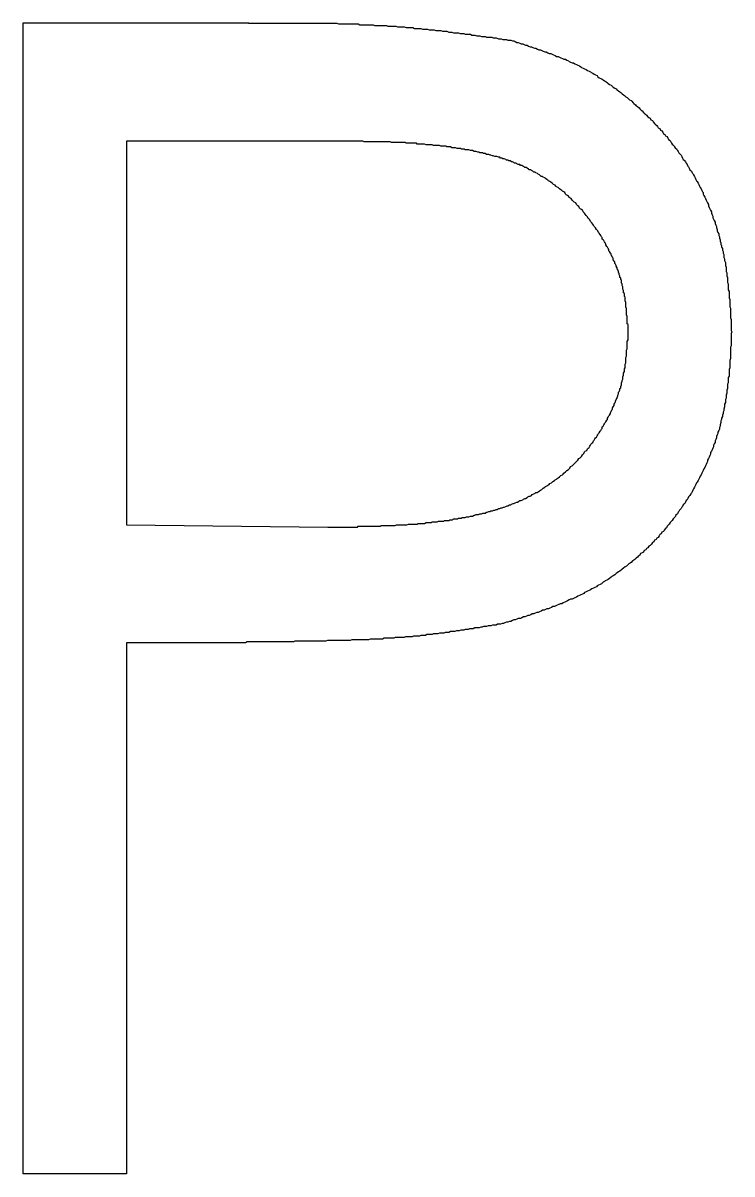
# Model space of a CAD drawing. Extents: x 50 to 797, y -88 to 551.
# Drawn here: x 162.106 to 163.068, y 537.213 to 538.775 of the extents above; entities that cross this region are included whole.
import ezdxf

# ---------------------------------------------------------------- set-up
doc = ezdxf.new("R2010")
doc.units = 0
doc.layers.get('0').update_dxf_attribs({"linetype": 'CONTINUOUS'})

msp = doc.modelspace()

# ---------------------------------------------------------------- linework, layer by layer
at = {"color": 7, "linetype": 'CONTINUOUS'}
for p, q in [((162.106, 538.7753), (162.4124, 538.7753)), ((162.106, 537.2128), (162.106, 538.7753)), ((162.532, 538.615), (162.2462, 538.615)), ((162.2462, 538.615), (162.2462, 538.0942)), ((162.2462, 538.0942), (162.5198, 538.0907)), ((162.2462, 537.9339), (162.2462, 537.2128)), ((162.358, 537.9339), (162.2462, 537.9339)), ((162.2462, 537.2128), (162.106, 537.2128))]:
    msp.add_line(p, q, dxfattribs=at)
at = {"color": 7}
for points in [[(162.412, 538.775, 0), (162.415, 538.775, 0), (162.417, 538.775, 0), (162.419, 538.775, 0), (162.421, 538.775, 0), (162.424, 538.775, 0), (162.426, 538.775, 0), (162.428, 538.775, 0), (162.43, 538.775, 0), (162.433, 538.775, 0), (162.435, 538.775, 0), (162.437, 538.775, 0), (162.439, 538.775, 0), (162.442, 538.775, 0), (162.444, 538.775, 0), (162.446, 538.775, 0), (162.448, 538.775, 0), (162.451, 538.775, 0), (162.453, 538.775, 0), (162.455, 538.775, 0), (162.457, 538.775, 0), (162.46, 538.775, 0), (162.462, 538.775, 0), (162.464, 538.775, 0), (162.466, 538.775, 0), (162.469, 538.775, 0), (162.471, 538.775, 0), (162.473, 538.775, 0), (162.475, 538.775, 0), (162.478, 538.775, 0), (162.48, 538.775, 0), (162.482, 538.775, 0), (162.484, 538.775, 0), (162.487, 538.775, 0), (162.489, 538.775, 0), (162.491, 538.775, 0), (162.493, 538.775, 0), (162.496, 538.775, 0), (162.498, 538.775, 0), (162.5, 538.775, 0), (162.502, 538.775, 0), (162.505, 538.775, 0), (162.507, 538.775, 0), (162.509, 538.775, 0), (162.511, 538.775, 0), (162.514, 538.775, 0), (162.516, 538.775, 0), (162.518, 538.775, 0), (162.52, 538.775, 0), (162.523, 538.775, 0), (162.525, 538.775, 0), (162.527, 538.775, 0), (162.529, 538.775, 0), (162.532, 538.775, 0), (162.534, 538.774, 0), (162.536, 538.774, 0), (162.538, 538.774, 0), (162.541, 538.774, 0), (162.543, 538.774, 0), (162.545, 538.774, 0), (162.547, 538.774, 0), (162.55, 538.774, 0), (162.552, 538.774, 0), (162.554, 538.774, 0), (162.556, 538.774, 0), (162.559, 538.774, 0), (162.561, 538.774, 0), (162.563, 538.773, 0), (162.565, 538.773, 0), (162.567, 538.773, 0), (162.57, 538.773, 0), (162.572, 538.773, 0), (162.574, 538.773, 0), (162.576, 538.773, 0), (162.579, 538.773, 0), (162.581, 538.773, 0), (162.583, 538.772, 0), (162.585, 538.772, 0), (162.588, 538.772, 0), (162.59, 538.772, 0), (162.592, 538.772, 0), (162.594, 538.772, 0), (162.597, 538.772, 0), (162.599, 538.772, 0), (162.601, 538.771, 0), (162.603, 538.771, 0), (162.606, 538.771, 0), (162.608, 538.771, 0), (162.61, 538.771, 0), (162.612, 538.771, 0), (162.614, 538.77, 0), (162.617, 538.77, 0), (162.619, 538.77, 0), (162.621, 538.77, 0), (162.623, 538.77, 0), (162.626, 538.769, 0), (162.628, 538.769, 0), (162.63, 538.769, 0), (162.632, 538.769, 0), (162.635, 538.769, 0), (162.637, 538.768, 0), (162.639, 538.768, 0), (162.641, 538.768, 0), (162.644, 538.768, 0), (162.646, 538.768, 0), (162.648, 538.767, 0), (162.65, 538.767, 0), (162.652, 538.767, 0), (162.655, 538.767, 0), (162.657, 538.766, 0), (162.659, 538.766, 0), (162.661, 538.766, 0), (162.664, 538.766, 0), (162.666, 538.765, 0), (162.668, 538.765, 0), (162.67, 538.765, 0), (162.673, 538.765, 0), (162.675, 538.764, 0), (162.677, 538.764, 0), (162.679, 538.764, 0), (162.681, 538.764, 0), (162.684, 538.763, 0), (162.686, 538.763, 0), (162.688, 538.763, 0), (162.69, 538.762, 0), (162.693, 538.762, 0), (162.695, 538.762, 0), (162.697, 538.762, 0), (162.699, 538.761, 0), (162.702, 538.761, 0), (162.704, 538.761, 0), (162.706, 538.76, 0), (162.708, 538.76, 0), (162.71, 538.76, 0), (162.713, 538.76, 0), (162.715, 538.759, 0), (162.717, 538.759, 0), (162.719, 538.759, 0), (162.722, 538.758, 0), (162.724, 538.758, 0), (162.726, 538.758, 0), (162.728, 538.757, 0), (162.73, 538.757, 0), (162.733, 538.757, 0), (162.735, 538.756, 0), (162.737, 538.756, 0), (162.739, 538.756, 0), (162.742, 538.756, 0), (162.744, 538.755, 0), (162.746, 538.755, 0), (162.748, 538.755, 0), (162.751, 538.754, 0), (162.753, 538.754, 0), (162.755, 538.754, 0), (162.757, 538.753, 0), (162.759, 538.753, 0), (162.762, 538.753, 0), (162.764, 538.752, 0), (162.766, 538.752, 0), (162.768, 538.752, 0)], [(162.768, 538.752, 0), (162.77, 538.751, 0), (162.772, 538.751, 0), (162.774, 538.75, 0), (162.776, 538.749, 0), (162.778, 538.749, 0), (162.78, 538.748, 0), (162.782, 538.747, 0), (162.784, 538.747, 0), (162.786, 538.746, 0), (162.788, 538.745, 0), (162.79, 538.745, 0), (162.792, 538.744, 0), (162.794, 538.743, 0), (162.796, 538.743, 0), (162.798, 538.742, 0), (162.8, 538.741, 0), (162.802, 538.741, 0), (162.804, 538.74, 0), (162.806, 538.739, 0), (162.808, 538.739, 0), (162.81, 538.738, 0), (162.812, 538.737, 0), (162.814, 538.736, 0), (162.816, 538.736, 0), (162.818, 538.735, 0), (162.82, 538.734, 0), (162.822, 538.734, 0), (162.824, 538.733, 0), (162.826, 538.732, 0), (162.828, 538.731, 0), (162.83, 538.73, 0), (162.832, 538.73, 0), (162.834, 538.729, 0), (162.836, 538.728, 0), (162.838, 538.727, 0), (162.84, 538.726, 0), (162.842, 538.726, 0), (162.844, 538.725, 0), (162.846, 538.724, 0), (162.847, 538.723, 0), (162.849, 538.722, 0), (162.851, 538.721, 0), (162.853, 538.721, 0), (162.855, 538.72, 0), (162.857, 538.719, 0), (162.859, 538.718, 0), (162.861, 538.717, 0), (162.863, 538.716, 0), (162.864, 538.715, 0), (162.866, 538.714, 0), (162.868, 538.713, 0), (162.87, 538.712, 0), (162.872, 538.711, 0), (162.874, 538.71, 0), (162.876, 538.709, 0), (162.877, 538.708, 0), (162.879, 538.707, 0), (162.881, 538.706, 0), (162.883, 538.705, 0), (162.885, 538.704, 0), (162.886, 538.702, 0), (162.888, 538.701, 0), (162.89, 538.7, 0), (162.892, 538.699, 0), (162.893, 538.698, 0), (162.895, 538.697, 0), (162.897, 538.696, 0), (162.899, 538.694, 0), (162.9, 538.693, 0), (162.902, 538.692, 0), (162.904, 538.691, 0), (162.906, 538.689, 0), (162.907, 538.688, 0), (162.909, 538.687, 0), (162.911, 538.686, 0), (162.912, 538.684, 0), (162.914, 538.683, 0), (162.916, 538.682, 0), (162.917, 538.681, 0), (162.919, 538.679, 0), (162.921, 538.678, 0), (162.922, 538.677, 0), (162.924, 538.675, 0), (162.926, 538.674, 0), (162.927, 538.673, 0), (162.929, 538.671, 0), (162.931, 538.67, 0), (162.932, 538.669, 0), (162.934, 538.667, 0), (162.935, 538.666, 0), (162.937, 538.664, 0), (162.938, 538.663, 0), (162.94, 538.662, 0), (162.942, 538.66, 0), (162.943, 538.659, 0), (162.945, 538.657, 0), (162.946, 538.656, 0), (162.948, 538.654, 0), (162.949, 538.653, 0), (162.951, 538.651, 0), (162.952, 538.65, 0), (162.954, 538.648, 0), (162.955, 538.647, 0), (162.957, 538.646, 0), (162.958, 538.644, 0), (162.96, 538.643, 0), (162.961, 538.641, 0), (162.963, 538.639, 0), (162.964, 538.638, 0), (162.966, 538.636, 0), (162.967, 538.635, 0), (162.968, 538.633, 0), (162.97, 538.632, 0), (162.971, 538.63, 0), (162.973, 538.629, 0), (162.974, 538.627, 0), (162.975, 538.625, 0), (162.977, 538.624, 0), (162.978, 538.622, 0), (162.98, 538.621, 0), (162.981, 538.619, 0), (162.982, 538.617, 0), (162.984, 538.616, 0), (162.985, 538.614, 0), (162.986, 538.612, 0), (162.987, 538.611, 0), (162.989, 538.609, 0), (162.99, 538.607, 0), (162.991, 538.606, 0), (162.993, 538.604, 0), (162.994, 538.602, 0), (162.995, 538.601, 0), (162.996, 538.599, 0), (162.998, 538.597, 0), (162.999, 538.596, 0), (163, 538.594, 0), (163.001, 538.592, 0), (163.002, 538.59, 0), (163.003, 538.589, 0), (163.005, 538.587, 0), (163.006, 538.585, 0), (163.007, 538.583, 0), (163.008, 538.581, 0), (163.009, 538.58, 0), (163.01, 538.578, 0), (163.011, 538.576, 0), (163.013, 538.574, 0), (163.014, 538.572, 0), (163.015, 538.571, 0), (163.016, 538.569, 0), (163.017, 538.567, 0), (163.018, 538.565, 0), (163.019, 538.563, 0), (163.02, 538.561, 0), (163.021, 538.56, 0), (163.022, 538.558, 0), (163.023, 538.556, 0), (163.024, 538.554, 0), (163.025, 538.552, 0), (163.026, 538.55, 0), (163.027, 538.548, 0), (163.028, 538.546, 0), (163.029, 538.545, 0), (163.029, 538.543, 0), (163.03, 538.541, 0), (163.031, 538.539, 0), (163.032, 538.537, 0), (163.033, 538.535, 0), (163.034, 538.533, 0), (163.035, 538.531, 0), (163.036, 538.529, 0), (163.036, 538.527, 0), (163.037, 538.525, 0), (163.038, 538.523, 0), (163.039, 538.521, 0), (163.04, 538.519, 0), (163.04, 538.517, 0), (163.041, 538.515, 0), (163.042, 538.513, 0), (163.042, 538.511, 0), (163.043, 538.509, 0), (163.044, 538.507, 0), (163.045, 538.505, 0), (163.045, 538.503, 0), (163.046, 538.501, 0), (163.047, 538.499, 0), (163.047, 538.497, 0), (163.048, 538.495, 0), (163.048, 538.493, 0), (163.049, 538.491, 0), (163.05, 538.489, 0), (163.05, 538.487, 0), (163.051, 538.485, 0), (163.051, 538.483, 0), (163.052, 538.481, 0), (163.052, 538.479, 0), (163.053, 538.477, 0), (163.053, 538.475, 0), (163.054, 538.473, 0), (163.054, 538.471, 0), (163.055, 538.469, 0), (163.055, 538.467, 0), (163.056, 538.465, 0), (163.056, 538.463, 0), (163.057, 538.461, 0), (163.057, 538.459, 0), (163.057, 538.457, 0), (163.058, 538.455, 0), (163.058, 538.453, 0), (163.059, 538.45, 0), (163.059, 538.448, 0), (163.059, 538.446, 0), (163.06, 538.444, 0), (163.06, 538.442, 0), (163.06, 538.44, 0), (163.06, 538.438, 0), (163.061, 538.436, 0), (163.061, 538.434, 0), (163.061, 538.432, 0), (163.062, 538.43, 0), (163.062, 538.428, 0), (163.062, 538.426, 0), (163.062, 538.423, 0), (163.063, 538.421, 0), (163.063, 538.419, 0), (163.063, 538.417, 0), (163.063, 538.415, 0), (163.063, 538.413, 0), (163.064, 538.411, 0), (163.064, 538.409, 0), (163.064, 538.407, 0), (163.064, 538.405, 0), (163.064, 538.402, 0), (163.065, 538.4, 0), (163.065, 538.398, 0), (163.065, 538.396, 0), (163.065, 538.394, 0), (163.065, 538.392, 0), (163.065, 538.39, 0), (163.066, 538.388, 0), (163.066, 538.386, 0), (163.066, 538.384, 0), (163.066, 538.381, 0), (163.066, 538.379, 0), (163.066, 538.377, 0), (163.066, 538.375, 0), (163.067, 538.373, 0), (163.067, 538.371, 0), (163.067, 538.369, 0), (163.067, 538.367, 0), (163.067, 538.365, 0), (163.067, 538.362, 0), (163.067, 538.36, 0), (163.067, 538.358, 0), (163.068, 538.356, 0)], [(162.927, 538.356, 0), (162.927, 538.357, 0), (162.927, 538.359, 0), (162.927, 538.361, 0), (162.927, 538.362, 0), (162.927, 538.364, 0), (162.927, 538.366, 0), (162.926, 538.367, 0), (162.926, 538.369, 0), (162.926, 538.371, 0), (162.926, 538.372, 0), (162.926, 538.374, 0), (162.926, 538.376, 0), (162.926, 538.377, 0), (162.925, 538.379, 0), (162.925, 538.381, 0), (162.925, 538.383, 0), (162.925, 538.384, 0), (162.925, 538.386, 0), (162.925, 538.388, 0), (162.924, 538.389, 0), (162.924, 538.391, 0), (162.924, 538.393, 0), (162.924, 538.394, 0), (162.924, 538.396, 0), (162.923, 538.398, 0), (162.923, 538.399, 0), (162.923, 538.401, 0), (162.923, 538.403, 0), (162.922, 538.404, 0), (162.922, 538.406, 0), (162.922, 538.408, 0), (162.921, 538.409, 0), (162.921, 538.411, 0), (162.921, 538.412, 0), (162.92, 538.414, 0), (162.92, 538.416, 0), (162.92, 538.417, 0), (162.919, 538.419, 0), (162.919, 538.421, 0), (162.918, 538.422, 0), (162.918, 538.424, 0), (162.918, 538.426, 0), (162.917, 538.427, 0), (162.917, 538.429, 0), (162.916, 538.43, 0), (162.916, 538.432, 0), (162.915, 538.434, 0), (162.915, 538.435, 0), (162.914, 538.437, 0), (162.914, 538.438, 0), (162.913, 538.44, 0), (162.912, 538.441, 0), (162.912, 538.443, 0), (162.911, 538.445, 0), (162.911, 538.446, 0), (162.91, 538.448, 0), (162.909, 538.449, 0), (162.909, 538.451, 0), (162.908, 538.452, 0), (162.907, 538.454, 0), (162.907, 538.456, 0), (162.906, 538.457, 0), (162.905, 538.459, 0), (162.904, 538.46, 0), (162.904, 538.462, 0), (162.903, 538.463, 0), (162.902, 538.465, 0), (162.901, 538.466, 0), (162.901, 538.468, 0), (162.9, 538.469, 0), (162.899, 538.471, 0), (162.898, 538.472, 0), (162.897, 538.474, 0), (162.897, 538.475, 0), (162.896, 538.477, 0), (162.895, 538.478, 0), (162.894, 538.48, 0), (162.893, 538.481, 0), (162.892, 538.482, 0), (162.892, 538.484, 0), (162.891, 538.485, 0), (162.89, 538.487, 0), (162.889, 538.488, 0), (162.888, 538.49, 0), (162.887, 538.491, 0), (162.886, 538.493, 0), (162.885, 538.494, 0), (162.884, 538.495, 0), (162.883, 538.497, 0), (162.882, 538.498, 0), (162.881, 538.499, 0), (162.88, 538.501, 0), (162.879, 538.502, 0), (162.878, 538.504, 0), (162.877, 538.505, 0), (162.876, 538.506, 0), (162.875, 538.508, 0), (162.874, 538.509, 0), (162.873, 538.51, 0), (162.872, 538.512, 0), (162.871, 538.513, 0), (162.87, 538.514, 0), (162.869, 538.516, 0), (162.868, 538.517, 0), (162.867, 538.518, 0), (162.866, 538.519, 0), (162.865, 538.521, 0), (162.864, 538.522, 0), (162.862, 538.523, 0), (162.861, 538.524, 0), (162.86, 538.526, 0), (162.859, 538.527, 0), (162.858, 538.528, 0), (162.857, 538.529, 0), (162.856, 538.531, 0), (162.854, 538.532, 0), (162.853, 538.533, 0), (162.852, 538.534, 0), (162.851, 538.535, 0), (162.85, 538.537, 0), (162.848, 538.538, 0), (162.847, 538.539, 0), (162.846, 538.54, 0), (162.845, 538.541, 0), (162.843, 538.542, 0), (162.842, 538.543, 0), (162.841, 538.545, 0), (162.84, 538.546, 0), (162.838, 538.547, 0), (162.837, 538.548, 0), (162.836, 538.549, 0), (162.834, 538.55, 0), (162.833, 538.551, 0), (162.832, 538.552, 0), (162.83, 538.553, 0), (162.829, 538.554, 0), (162.828, 538.555, 0), (162.826, 538.556, 0), (162.825, 538.557, 0), (162.824, 538.558, 0), (162.822, 538.559, 0), (162.821, 538.56, 0), (162.819, 538.561, 0), (162.818, 538.562, 0), (162.817, 538.563, 0), (162.815, 538.564, 0), (162.814, 538.565, 0), (162.812, 538.566, 0), (162.811, 538.567, 0), (162.809, 538.567, 0), (162.808, 538.568, 0), (162.807, 538.569, 0), (162.805, 538.57, 0), (162.804, 538.571, 0), (162.802, 538.572, 0), (162.801, 538.573, 0), (162.799, 538.573, 0), (162.798, 538.574, 0), (162.796, 538.575, 0), (162.795, 538.576, 0), (162.793, 538.576, 0), (162.792, 538.577, 0), (162.79, 538.578, 0), (162.789, 538.579, 0), (162.787, 538.579, 0), (162.786, 538.58, 0), (162.784, 538.581, 0), (162.783, 538.582, 0), (162.781, 538.582, 0), (162.78, 538.583, 0), (162.778, 538.583, 0), (162.776, 538.584, 0), (162.775, 538.585, 0), (162.773, 538.585, 0), (162.772, 538.586, 0), (162.77, 538.587, 0), (162.769, 538.587, 0), (162.767, 538.588, 0), (162.765, 538.588, 0), (162.764, 538.589, 0), (162.762, 538.589, 0), (162.761, 538.59, 0), (162.759, 538.591, 0), (162.757, 538.591, 0), (162.756, 538.592, 0), (162.754, 538.592, 0), (162.753, 538.593, 0), (162.751, 538.593, 0), (162.749, 538.594, 0), (162.748, 538.594, 0), (162.746, 538.594, 0), (162.744, 538.595, 0), (162.743, 538.595, 0), (162.741, 538.596, 0), (162.74, 538.596, 0), (162.738, 538.597, 0), (162.736, 538.597, 0), (162.735, 538.597, 0), (162.733, 538.598, 0), (162.731, 538.598, 0), (162.73, 538.599, 0), (162.728, 538.599, 0), (162.726, 538.599, 0), (162.725, 538.6, 0), (162.723, 538.6, 0), (162.721, 538.601, 0), (162.72, 538.601, 0), (162.718, 538.601, 0), (162.716, 538.602, 0), (162.715, 538.602, 0), (162.713, 538.602, 0), (162.711, 538.603, 0), (162.71, 538.603, 0), (162.708, 538.603, 0), (162.706, 538.603, 0), (162.705, 538.604, 0), (162.703, 538.604, 0), (162.701, 538.604, 0), (162.7, 538.605, 0), (162.698, 538.605, 0), (162.696, 538.605, 0), (162.695, 538.605, 0), (162.693, 538.606, 0), (162.691, 538.606, 0), (162.69, 538.606, 0), (162.688, 538.606, 0), (162.686, 538.607, 0), (162.685, 538.607, 0), (162.683, 538.607, 0), (162.681, 538.607, 0), (162.68, 538.608, 0), (162.678, 538.608, 0), (162.676, 538.608, 0), (162.675, 538.608, 0), (162.673, 538.608, 0), (162.671, 538.609, 0), (162.67, 538.609, 0), (162.668, 538.609, 0), (162.666, 538.609, 0), (162.665, 538.609, 0), (162.663, 538.609, 0), (162.661, 538.61, 0), (162.66, 538.61, 0), (162.658, 538.61, 0), (162.656, 538.61, 0), (162.655, 538.61, 0), (162.653, 538.61, 0), (162.651, 538.611, 0), (162.65, 538.611, 0), (162.648, 538.611, 0), (162.646, 538.611, 0), (162.645, 538.611, 0), (162.643, 538.611, 0), (162.641, 538.611, 0), (162.64, 538.612, 0), (162.638, 538.612, 0), (162.636, 538.612, 0), (162.635, 538.612, 0), (162.633, 538.612, 0), (162.631, 538.612, 0), (162.63, 538.612, 0), (162.628, 538.612, 0), (162.626, 538.612, 0), (162.625, 538.613, 0), (162.623, 538.613, 0), (162.621, 538.613, 0), (162.619, 538.613, 0), (162.618, 538.613, 0), (162.616, 538.613, 0), (162.614, 538.613, 0), (162.613, 538.613, 0), (162.611, 538.613, 0), (162.609, 538.613, 0), (162.608, 538.613, 0), (162.606, 538.613, 0), (162.604, 538.614, 0), (162.603, 538.614, 0), (162.601, 538.614, 0), (162.599, 538.614, 0), (162.598, 538.614, 0), (162.596, 538.614, 0), (162.594, 538.614, 0), (162.593, 538.614, 0), (162.591, 538.614, 0), (162.589, 538.614, 0), (162.588, 538.614, 0), (162.586, 538.614, 0), (162.584, 538.614, 0), (162.583, 538.614, 0), (162.581, 538.614, 0), (162.579, 538.614, 0), (162.577, 538.614, 0), (162.576, 538.614, 0), (162.574, 538.614, 0), (162.572, 538.614, 0), (162.571, 538.614, 0), (162.569, 538.614, 0), (162.567, 538.615, 0), (162.566, 538.615, 0), (162.564, 538.615, 0), (162.562, 538.615, 0), (162.561, 538.615, 0), (162.559, 538.615, 0), (162.557, 538.615, 0), (162.556, 538.615, 0), (162.554, 538.615, 0), (162.552, 538.615, 0), (162.551, 538.615, 0), (162.549, 538.615, 0), (162.547, 538.615, 0), (162.545, 538.615, 0), (162.544, 538.615, 0), (162.542, 538.615, 0), (162.54, 538.615, 0), (162.539, 538.615, 0), (162.537, 538.615, 0), (162.535, 538.615, 0), (162.534, 538.615, 0), (162.532, 538.615, 0)], [(162.52, 538.091, 0), (162.522, 538.091, 0), (162.523, 538.091, 0), (162.525, 538.091, 0), (162.527, 538.091, 0), (162.528, 538.091, 0), (162.53, 538.091, 0), (162.532, 538.091, 0), (162.534, 538.091, 0), (162.535, 538.091, 0), (162.537, 538.091, 0), (162.539, 538.091, 0), (162.541, 538.091, 0), (162.542, 538.091, 0), (162.544, 538.091, 0), (162.546, 538.091, 0), (162.547, 538.091, 0), (162.549, 538.091, 0), (162.551, 538.091, 0), (162.553, 538.091, 0), (162.554, 538.091, 0), (162.556, 538.091, 0), (162.558, 538.091, 0), (162.56, 538.091, 0), (162.561, 538.092, 0), (162.563, 538.092, 0), (162.565, 538.092, 0), (162.566, 538.092, 0), (162.568, 538.092, 0), (162.57, 538.092, 0), (162.572, 538.092, 0), (162.573, 538.092, 0), (162.575, 538.092, 0), (162.577, 538.092, 0), (162.579, 538.092, 0), (162.58, 538.092, 0), (162.582, 538.092, 0), (162.584, 538.092, 0), (162.585, 538.092, 0), (162.587, 538.092, 0), (162.589, 538.092, 0), (162.591, 538.092, 0), (162.592, 538.093, 0), (162.594, 538.093, 0), (162.596, 538.093, 0), (162.598, 538.093, 0), (162.599, 538.093, 0), (162.601, 538.093, 0), (162.603, 538.093, 0), (162.604, 538.093, 0), (162.606, 538.093, 0), (162.608, 538.093, 0), (162.61, 538.093, 0), (162.611, 538.093, 0), (162.613, 538.094, 0), (162.615, 538.094, 0), (162.617, 538.094, 0), (162.618, 538.094, 0), (162.62, 538.094, 0), (162.622, 538.094, 0), (162.623, 538.094, 0), (162.625, 538.094, 0), (162.627, 538.094, 0), (162.629, 538.095, 0), (162.63, 538.095, 0), (162.632, 538.095, 0), (162.634, 538.095, 0), (162.636, 538.095, 0), (162.637, 538.095, 0), (162.639, 538.095, 0), (162.641, 538.095, 0), (162.642, 538.096, 0), (162.644, 538.096, 0), (162.646, 538.096, 0), (162.648, 538.096, 0), (162.649, 538.096, 0), (162.651, 538.096, 0), (162.653, 538.097, 0), (162.654, 538.097, 0), (162.656, 538.097, 0), (162.658, 538.097, 0), (162.66, 538.097, 0), (162.661, 538.098, 0), (162.663, 538.098, 0), (162.665, 538.098, 0), (162.666, 538.098, 0), (162.668, 538.098, 0), (162.67, 538.099, 0), (162.672, 538.099, 0), (162.673, 538.099, 0), (162.675, 538.099, 0), (162.677, 538.099, 0), (162.678, 538.1, 0), (162.68, 538.1, 0), (162.682, 538.1, 0), (162.684, 538.1, 0), (162.685, 538.101, 0), (162.687, 538.101, 0), (162.689, 538.101, 0), (162.69, 538.102, 0), (162.692, 538.102, 0), (162.694, 538.102, 0), (162.696, 538.102, 0), (162.697, 538.103, 0), (162.699, 538.103, 0), (162.701, 538.103, 0), (162.702, 538.104, 0), (162.704, 538.104, 0), (162.706, 538.104, 0), (162.708, 538.105, 0), (162.709, 538.105, 0), (162.711, 538.105, 0), (162.713, 538.106, 0), (162.714, 538.106, 0), (162.716, 538.106, 0), (162.718, 538.107, 0), (162.719, 538.107, 0), (162.721, 538.108, 0), (162.723, 538.108, 0), (162.724, 538.108, 0), (162.726, 538.109, 0), (162.728, 538.109, 0), (162.73, 538.11, 0), (162.731, 538.11, 0), (162.733, 538.11, 0), (162.735, 538.111, 0), (162.736, 538.111, 0), (162.738, 538.112, 0), (162.74, 538.112, 0), (162.741, 538.113, 0), (162.743, 538.113, 0), (162.745, 538.114, 0), (162.746, 538.114, 0), (162.748, 538.115, 0), (162.75, 538.115, 0), (162.751, 538.116, 0), (162.753, 538.116, 0), (162.755, 538.117, 0), (162.756, 538.117, 0), (162.758, 538.118, 0), (162.759, 538.118, 0), (162.761, 538.119, 0), (162.763, 538.12, 0), (162.764, 538.12, 0), (162.766, 538.121, 0), (162.768, 538.121, 0), (162.769, 538.122, 0), (162.771, 538.123, 0), (162.772, 538.123, 0), (162.774, 538.124, 0), (162.776, 538.125, 0), (162.777, 538.125, 0), (162.779, 538.126, 0), (162.78, 538.127, 0), (162.782, 538.127, 0), (162.784, 538.128, 0), (162.785, 538.129, 0), (162.787, 538.13, 0), (162.788, 538.13, 0), (162.79, 538.131, 0), (162.791, 538.132, 0), (162.793, 538.133, 0), (162.794, 538.133, 0), (162.796, 538.134, 0), (162.797, 538.135, 0), (162.799, 538.136, 0), (162.801, 538.137, 0), (162.802, 538.138, 0), (162.804, 538.138, 0), (162.805, 538.139, 0), (162.807, 538.14, 0), (162.808, 538.141, 0), (162.81, 538.142, 0), (162.811, 538.143, 0), (162.812, 538.144, 0), (162.814, 538.145, 0), (162.815, 538.146, 0), (162.817, 538.147, 0), (162.818, 538.148, 0), (162.82, 538.149, 0), (162.821, 538.15, 0), (162.823, 538.151, 0), (162.824, 538.152, 0), (162.825, 538.153, 0), (162.827, 538.154, 0), (162.828, 538.155, 0), (162.83, 538.156, 0), (162.831, 538.157, 0), (162.832, 538.158, 0), (162.834, 538.159, 0), (162.835, 538.16, 0), (162.836, 538.161, 0), (162.838, 538.162, 0), (162.839, 538.163, 0), (162.84, 538.164, 0), (162.842, 538.166, 0), (162.843, 538.167, 0), (162.844, 538.168, 0), (162.846, 538.169, 0), (162.847, 538.17, 0), (162.848, 538.171, 0), (162.849, 538.173, 0), (162.851, 538.174, 0), (162.852, 538.175, 0), (162.853, 538.176, 0), (162.854, 538.177, 0), (162.856, 538.179, 0), (162.857, 538.18, 0), (162.858, 538.181, 0), (162.859, 538.182, 0), (162.86, 538.184, 0), (162.862, 538.185, 0), (162.863, 538.186, 0), (162.864, 538.187, 0), (162.865, 538.189, 0), (162.866, 538.19, 0), (162.867, 538.191, 0), (162.868, 538.193, 0), (162.869, 538.194, 0), (162.871, 538.195, 0), (162.872, 538.197, 0), (162.873, 538.198, 0), (162.874, 538.199, 0), (162.875, 538.201, 0), (162.876, 538.202, 0), (162.877, 538.204, 0), (162.878, 538.205, 0), (162.879, 538.206, 0), (162.88, 538.208, 0), (162.881, 538.209, 0), (162.882, 538.211, 0), (162.883, 538.212, 0), (162.884, 538.213, 0), (162.885, 538.215, 0), (162.886, 538.216, 0), (162.887, 538.218, 0), (162.888, 538.219, 0), (162.889, 538.221, 0), (162.89, 538.222, 0), (162.891, 538.224, 0), (162.892, 538.225, 0), (162.892, 538.227, 0), (162.893, 538.228, 0), (162.894, 538.23, 0), (162.895, 538.231, 0), (162.896, 538.233, 0), (162.897, 538.234, 0), (162.898, 538.236, 0), (162.899, 538.237, 0), (162.899, 538.239, 0), (162.9, 538.24, 0), (162.901, 538.242, 0), (162.902, 538.243, 0), (162.903, 538.245, 0), (162.903, 538.246, 0), (162.904, 538.248, 0), (162.905, 538.25, 0), (162.906, 538.251, 0), (162.906, 538.253, 0), (162.907, 538.254, 0), (162.908, 538.256, 0), (162.908, 538.258, 0), (162.909, 538.259, 0), (162.91, 538.261, 0), (162.91, 538.262, 0), (162.911, 538.264, 0), (162.912, 538.266, 0), (162.912, 538.267, 0), (162.913, 538.269, 0), (162.913, 538.27, 0), (162.914, 538.272, 0), (162.914, 538.274, 0), (162.915, 538.275, 0), (162.916, 538.277, 0), (162.916, 538.279, 0), (162.917, 538.28, 0), (162.917, 538.282, 0), (162.918, 538.284, 0), (162.918, 538.285, 0), (162.918, 538.287, 0), (162.919, 538.289, 0), (162.919, 538.29, 0), (162.92, 538.292, 0), (162.92, 538.294, 0), (162.92, 538.295, 0), (162.921, 538.297, 0), (162.921, 538.299, 0), (162.921, 538.3, 0), (162.922, 538.302, 0), (162.922, 538.304, 0), (162.922, 538.306, 0), (162.923, 538.307, 0), (162.923, 538.309, 0), (162.923, 538.311, 0), (162.923, 538.312, 0), (162.924, 538.314, 0), (162.924, 538.316, 0), (162.924, 538.317, 0), (162.924, 538.319, 0), (162.924, 538.321, 0), (162.925, 538.323, 0), (162.925, 538.324, 0), (162.925, 538.326, 0), (162.925, 538.328, 0), (162.925, 538.33, 0), (162.925, 538.331, 0), (162.926, 538.333, 0), (162.926, 538.335, 0), (162.926, 538.336, 0), (162.926, 538.338, 0), (162.926, 538.34, 0), (162.926, 538.342, 0), (162.926, 538.343, 0), (162.927, 538.345, 0), (162.927, 538.347, 0), (162.927, 538.349, 0), (162.927, 538.35, 0), (162.927, 538.352, 0), (162.927, 538.354, 0), (162.927, 538.356, 0)], [(163.068, 538.356, 0), (163.067, 538.354, 0), (163.067, 538.352, 0), (163.067, 538.35, 0), (163.067, 538.348, 0), (163.067, 538.345, 0), (163.067, 538.343, 0), (163.067, 538.341, 0), (163.067, 538.339, 0), (163.067, 538.337, 0), (163.066, 538.335, 0), (163.066, 538.332, 0), (163.066, 538.33, 0), (163.066, 538.328, 0), (163.066, 538.326, 0), (163.066, 538.324, 0), (163.066, 538.322, 0), (163.066, 538.32, 0), (163.065, 538.317, 0), (163.065, 538.315, 0), (163.065, 538.313, 0), (163.065, 538.311, 0), (163.065, 538.309, 0), (163.065, 538.307, 0), (163.064, 538.305, 0), (163.064, 538.302, 0), (163.064, 538.3, 0), (163.064, 538.298, 0), (163.064, 538.296, 0), (163.063, 538.294, 0), (163.063, 538.292, 0), (163.063, 538.29, 0), (163.063, 538.287, 0), (163.062, 538.285, 0), (163.062, 538.283, 0), (163.062, 538.281, 0), (163.062, 538.279, 0), (163.061, 538.277, 0), (163.061, 538.275, 0), (163.061, 538.273, 0), (163.06, 538.27, 0), (163.06, 538.268, 0), (163.06, 538.266, 0), (163.059, 538.264, 0), (163.059, 538.262, 0), (163.059, 538.26, 0), (163.058, 538.258, 0), (163.058, 538.256, 0), (163.058, 538.254, 0), (163.057, 538.251, 0), (163.057, 538.249, 0), (163.056, 538.247, 0), (163.056, 538.245, 0), (163.055, 538.243, 0), (163.055, 538.241, 0), (163.054, 538.239, 0), (163.054, 538.237, 0), (163.053, 538.235, 0), (163.053, 538.233, 0), (163.052, 538.23, 0), (163.052, 538.228, 0), (163.051, 538.226, 0), (163.051, 538.224, 0), (163.05, 538.222, 0), (163.049, 538.22, 0), (163.049, 538.218, 0), (163.048, 538.216, 0), (163.047, 538.214, 0), (163.047, 538.212, 0), (163.046, 538.21, 0), (163.045, 538.208, 0), (163.045, 538.206, 0), (163.044, 538.204, 0), (163.043, 538.202, 0), (163.043, 538.2, 0), (163.042, 538.198, 0), (163.041, 538.196, 0), (163.04, 538.194, 0), (163.039, 538.192, 0), (163.039, 538.19, 0), (163.038, 538.188, 0), (163.037, 538.186, 0), (163.036, 538.184, 0), (163.035, 538.182, 0), (163.035, 538.18, 0), (163.034, 538.178, 0), (163.033, 538.176, 0), (163.032, 538.174, 0), (163.031, 538.172, 0), (163.03, 538.17, 0), (163.029, 538.168, 0), (163.028, 538.166, 0), (163.027, 538.164, 0), (163.026, 538.162, 0), (163.025, 538.16, 0), (163.024, 538.158, 0), (163.023, 538.156, 0), (163.022, 538.154, 0), (163.021, 538.152, 0), (163.02, 538.151, 0), (163.019, 538.149, 0), (163.018, 538.147, 0), (163.017, 538.145, 0), (163.016, 538.143, 0), (163.015, 538.141, 0), (163.014, 538.139, 0), (163.013, 538.137, 0), (163.012, 538.136, 0), (163.011, 538.134, 0), (163.009, 538.132, 0), (163.008, 538.13, 0), (163.007, 538.128, 0), (163.006, 538.127, 0), (163.005, 538.125, 0), (163.004, 538.123, 0), (163.002, 538.121, 0), (163.001, 538.119, 0), (163, 538.118, 0), (162.999, 538.116, 0), (162.997, 538.114, 0), (162.996, 538.112, 0), (162.995, 538.111, 0), (162.994, 538.109, 0), (162.992, 538.107, 0), (162.991, 538.105, 0), (162.99, 538.104, 0), (162.988, 538.102, 0), (162.987, 538.1, 0), (162.986, 538.099, 0), (162.984, 538.097, 0), (162.983, 538.095, 0), (162.982, 538.094, 0), (162.98, 538.092, 0), (162.979, 538.09, 0), (162.978, 538.089, 0), (162.976, 538.087, 0), (162.975, 538.085, 0), (162.973, 538.084, 0), (162.972, 538.082, 0), (162.97, 538.081, 0), (162.969, 538.079, 0), (162.968, 538.077, 0), (162.966, 538.076, 0), (162.965, 538.074, 0), (162.963, 538.073, 0), (162.962, 538.071, 0), (162.96, 538.07, 0), (162.959, 538.068, 0), (162.957, 538.066, 0), (162.955, 538.065, 0), (162.954, 538.063, 0), (162.952, 538.062, 0), (162.951, 538.06, 0), (162.949, 538.059, 0), (162.948, 538.057, 0), (162.946, 538.056, 0), (162.944, 538.055, 0), (162.943, 538.053, 0), (162.941, 538.052, 0), (162.94, 538.05, 0), (162.938, 538.049, 0), (162.936, 538.047, 0), (162.935, 538.046, 0), (162.933, 538.045, 0), (162.931, 538.043, 0), (162.93, 538.042, 0), (162.928, 538.041, 0), (162.926, 538.039, 0), (162.925, 538.038, 0), (162.923, 538.037, 0), (162.921, 538.035, 0), (162.919, 538.034, 0), (162.918, 538.033, 0), (162.916, 538.031, 0), (162.914, 538.03, 0), (162.912, 538.029, 0), (162.911, 538.028, 0), (162.909, 538.026, 0), (162.907, 538.025, 0), (162.905, 538.024, 0), (162.904, 538.023, 0), (162.902, 538.021, 0), (162.9, 538.02, 0), (162.898, 538.019, 0), (162.896, 538.018, 0), (162.895, 538.017, 0), (162.893, 538.016, 0), (162.891, 538.014, 0), (162.889, 538.013, 0), (162.887, 538.012, 0), (162.885, 538.011, 0), (162.884, 538.01, 0), (162.882, 538.009, 0), (162.88, 538.008, 0), (162.878, 538.007, 0), (162.876, 538.006, 0), (162.874, 538.005, 0), (162.872, 538.004, 0), (162.87, 538.003, 0), (162.868, 538.002, 0), (162.867, 538.001, 0), (162.865, 538, 0), (162.863, 537.999, 0), (162.861, 537.998, 0), (162.859, 537.997, 0), (162.857, 537.996, 0), (162.855, 537.995, 0), (162.853, 537.994, 0), (162.851, 537.993, 0), (162.849, 537.993, 0), (162.847, 537.992, 0), (162.845, 537.991, 0), (162.843, 537.99, 0), (162.841, 537.989, 0), (162.839, 537.988, 0), (162.837, 537.987, 0), (162.835, 537.987, 0), (162.833, 537.986, 0), (162.831, 537.985, 0), (162.829, 537.984, 0), (162.827, 537.983, 0), (162.825, 537.983, 0), (162.823, 537.982, 0), (162.821, 537.981, 0), (162.819, 537.98, 0), (162.817, 537.98, 0), (162.815, 537.979, 0), (162.813, 537.978, 0), (162.811, 537.978, 0), (162.809, 537.977, 0), (162.807, 537.976, 0), (162.805, 537.975, 0), (162.803, 537.975, 0), (162.801, 537.974, 0), (162.799, 537.973, 0), (162.797, 537.973, 0), (162.795, 537.972, 0), (162.793, 537.971, 0), (162.791, 537.971, 0), (162.789, 537.97, 0), (162.787, 537.969, 0), (162.785, 537.969, 0), (162.783, 537.968, 0), (162.781, 537.967, 0), (162.778, 537.967, 0), (162.776, 537.966, 0), (162.774, 537.965, 0), (162.772, 537.965, 0), (162.77, 537.964, 0), (162.768, 537.963, 0), (162.766, 537.963, 0), (162.764, 537.962, 0), (162.762, 537.962, 0), (162.76, 537.961, 0), (162.758, 537.96, 0), (162.756, 537.96, 0)], [(162.756, 537.96, 0), (162.754, 537.959, 0), (162.752, 537.959, 0), (162.75, 537.959, 0), (162.748, 537.958, 0), (162.745, 537.958, 0), (162.743, 537.958, 0), (162.741, 537.957, 0), (162.739, 537.957, 0), (162.737, 537.957, 0), (162.735, 537.956, 0), (162.733, 537.956, 0), (162.731, 537.956, 0), (162.729, 537.955, 0), (162.727, 537.955, 0), (162.725, 537.954, 0), (162.723, 537.954, 0), (162.721, 537.954, 0), (162.719, 537.954, 0), (162.717, 537.953, 0), (162.715, 537.953, 0), (162.712, 537.953, 0), (162.71, 537.952, 0), (162.708, 537.952, 0), (162.706, 537.952, 0), (162.704, 537.951, 0), (162.702, 537.951, 0), (162.7, 537.951, 0), (162.698, 537.95, 0), (162.696, 537.95, 0), (162.694, 537.95, 0), (162.692, 537.949, 0), (162.69, 537.949, 0), (162.688, 537.949, 0), (162.686, 537.949, 0), (162.684, 537.948, 0), (162.681, 537.948, 0), (162.679, 537.948, 0), (162.677, 537.947, 0), (162.675, 537.947, 0), (162.673, 537.947, 0), (162.671, 537.947, 0), (162.669, 537.946, 0), (162.667, 537.946, 0), (162.665, 537.946, 0), (162.663, 537.946, 0), (162.661, 537.945, 0), (162.659, 537.945, 0), (162.657, 537.945, 0), (162.654, 537.945, 0), (162.652, 537.944, 0), (162.65, 537.944, 0), (162.648, 537.944, 0), (162.646, 537.944, 0), (162.644, 537.943, 0), (162.642, 537.943, 0), (162.64, 537.943, 0), (162.638, 537.943, 0), (162.636, 537.943, 0), (162.634, 537.942, 0), (162.632, 537.942, 0), (162.63, 537.942, 0), (162.627, 537.942, 0), (162.625, 537.942, 0), (162.623, 537.941, 0), (162.621, 537.941, 0), (162.619, 537.941, 0), (162.617, 537.941, 0), (162.615, 537.941, 0), (162.613, 537.941, 0), (162.611, 537.941, 0), (162.609, 537.94, 0), (162.607, 537.94, 0), (162.605, 537.94, 0), (162.602, 537.94, 0), (162.6, 537.94, 0), (162.598, 537.94, 0), (162.596, 537.94, 0), (162.594, 537.939, 0), (162.592, 537.939, 0), (162.59, 537.939, 0), (162.588, 537.939, 0), (162.586, 537.939, 0), (162.584, 537.939, 0), (162.582, 537.939, 0), (162.58, 537.939, 0), (162.577, 537.939, 0), (162.575, 537.938, 0), (162.573, 537.938, 0), (162.571, 537.938, 0), (162.569, 537.938, 0), (162.567, 537.938, 0), (162.565, 537.938, 0), (162.563, 537.938, 0), (162.561, 537.938, 0), (162.559, 537.938, 0), (162.557, 537.938, 0), (162.554, 537.938, 0), (162.552, 537.938, 0), (162.55, 537.937, 0), (162.548, 537.937, 0), (162.546, 537.937, 0), (162.544, 537.937, 0), (162.542, 537.937, 0), (162.54, 537.937, 0), (162.538, 537.937, 0), (162.536, 537.937, 0), (162.534, 537.937, 0), (162.531, 537.937, 0), (162.529, 537.937, 0), (162.527, 537.937, 0), (162.525, 537.937, 0), (162.523, 537.937, 0), (162.521, 537.937, 0), (162.519, 537.937, 0), (162.517, 537.936, 0), (162.515, 537.936, 0), (162.513, 537.936, 0), (162.511, 537.936, 0), (162.508, 537.936, 0), (162.506, 537.936, 0), (162.504, 537.936, 0), (162.502, 537.936, 0), (162.5, 537.936, 0), (162.498, 537.936, 0), (162.496, 537.936, 0), (162.494, 537.936, 0), (162.492, 537.936, 0), (162.49, 537.936, 0), (162.488, 537.936, 0), (162.485, 537.936, 0), (162.483, 537.936, 0), (162.481, 537.936, 0), (162.479, 537.936, 0), (162.477, 537.936, 0), (162.475, 537.936, 0), (162.473, 537.935, 0), (162.471, 537.935, 0), (162.469, 537.935, 0), (162.467, 537.935, 0), (162.465, 537.935, 0), (162.462, 537.935, 0), (162.46, 537.935, 0), (162.458, 537.935, 0), (162.456, 537.935, 0), (162.454, 537.935, 0), (162.452, 537.935, 0), (162.45, 537.935, 0), (162.448, 537.935, 0), (162.446, 537.935, 0), (162.444, 537.935, 0), (162.442, 537.935, 0), (162.439, 537.935, 0), (162.437, 537.935, 0), (162.435, 537.935, 0), (162.433, 537.935, 0), (162.431, 537.935, 0), (162.429, 537.935, 0), (162.427, 537.935, 0), (162.425, 537.935, 0), (162.423, 537.935, 0), (162.421, 537.935, 0), (162.419, 537.935, 0), (162.416, 537.935, 0), (162.414, 537.935, 0), (162.412, 537.935, 0), (162.41, 537.935, 0), (162.408, 537.934, 0), (162.406, 537.934, 0), (162.404, 537.934, 0), (162.402, 537.934, 0), (162.4, 537.934, 0), (162.398, 537.934, 0), (162.396, 537.934, 0), (162.394, 537.934, 0), (162.391, 537.934, 0), (162.389, 537.934, 0), (162.387, 537.934, 0), (162.385, 537.934, 0), (162.383, 537.934, 0), (162.381, 537.934, 0), (162.379, 537.934, 0), (162.377, 537.934, 0), (162.375, 537.934, 0), (162.373, 537.934, 0), (162.371, 537.934, 0), (162.368, 537.934, 0), (162.366, 537.934, 0), (162.364, 537.934, 0), (162.362, 537.934, 0), (162.36, 537.934, 0), (162.358, 537.934, 0)]]:
    msp.add_polyline3d(points, dxfattribs=at)

doc.saveas('drawing.dxf')
